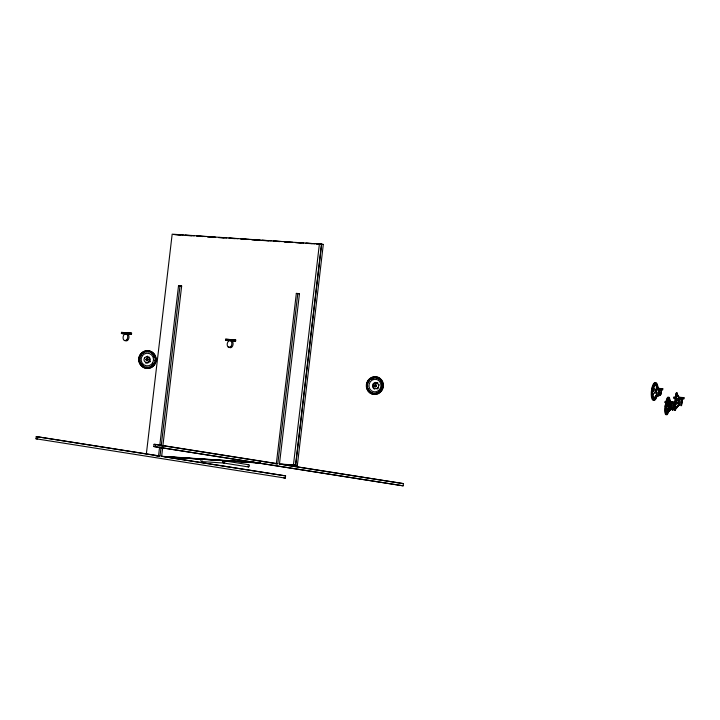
<?xml version="1.0" encoding="UTF-8"?>
<svg xmlns="http://www.w3.org/2000/svg" width="720" height="720" viewBox="0 0 720 720"><rect width="100%" height="100%" fill="white"/><g stroke="black" fill="none" stroke-linecap="round" stroke-linejoin="round"><path stroke-width="1.08" d="M666.099 414.054L665.946 414.171M675.846 400.995L675.756 401.634L675.837 400.95M676.413 393.075L676.323 393.705L676.404 393.03M677.268 393.489L677.277 393.129M678.726 403.983L678.825 405.171A4.005 0.549 -51.5 0 1 675.711 408.609A7.785 0.486 -83.5 0 1 675.27 408.204L675.441 405.225A7.785 0.486 -83.5 0 1 676.35 397.503L676.836 394.83A7.785 0.486 -83.5 0 1 677.286 395.235A4.005 0.738 65.6 0 1 678.978 397.845M677.232 396.549L677.286 395.235M675.594 404.586L675.54 408.024L676.008 406.413M678.645 404.397L678.771 403.371M681.102 404.676L681.264 402.984M681.192 403.758L681.129 405.837L681.39 404.937M681.921 400.725L681.516 405.522L682.263 399.204L681.705 402.201M675.333 409.914L675.324 410.013M675.738 403.029L675.918 401.391M681.237 403.056L681.336 402.138M285.327 478.098L36 438.786L36.261 436.581L160.011 456.021L180.009 285.777L181.656 286.038L161.658 456.282L285.588 475.884L285.327 478.098L283.86 477.999M37.728 436.671L37.476 438.885L36 438.786M125.946 333.891L121.392 333.477L121.527 332.37L131.598 333.153L131.472 334.251L127.053 333.963A3.492 2.304 -81 0 1 128.763 338.472A3.492 2.304 -81 0 1 125.136 340.344M122.634 333.675L122.76 332.568L131.598 333.153M121.392 333.477L130.23 334.062L130.356 332.955M146.925 360.693A1.116 1.089 84 0 1 146.178 358.911A1.116 1.089 84 0 1 148.059 359.154A1.116 1.089 84 0 1 146.925 360.693L147.447 356.274C146.511 357.183 148.14 357.381 147.447 356.274M146.331 454.149L172.17 234.171L321.489 244.161L295.515 465.255L281.52 464.337M153.801 446.517L154.062 444.312L155.529 444.402L277.803 463.752L297.81 293.508L299.457 293.769L279.459 464.013L403.389 483.615L403.128 485.829L153.801 446.517L403.128 485.829M155.268 446.616L155.529 444.402M36.261 436.581L158.535 455.922L159.579 447.021M159.84 444.798L178.533 285.678L180.009 285.777M228.96 340.65L225.513 340.308L225.639 339.21L235.719 339.984L235.584 341.091L231.165 340.794A3.492 2.304 -81 0 1 232.992 344.862A3.492 2.304 -81 0 1 229.77 347.562M225.513 340.308L234.351 340.893L234.477 339.786M154.062 444.312L276.336 463.653L296.334 293.409L297.81 293.508M279.459 464.013L293.445 464.931L319.419 243.837M281.691 464.364L295.677 465.282L321.651 244.188L323.307 244.449L297.333 465.543L283.338 464.625M375.3 386.82L375.822 382.401C376.488 383.499 374.913 383.328 375.822 382.401M656.172 396.252L656.478 393.66M661.536 388.512L661.41 389.619L662.643 389.817L662.778 388.71L656.01 388.152M669.618 402.993L665.073 402.579L665.199 401.472L675.27 402.255M666.306 402.777L666.441 401.67L673.065 402.102M669.285 404.604L669.078 406.332L666.774 406.179A3.492 2.304 -81 0 0 668.673 409.797M675.036 398.241L673.794 398.052L673.929 396.945L676.134 397.089M665.073 402.579L673.902 403.164L674.037 402.057M678.213 398.34L682.632 398.628L682.758 397.521L684 397.719L683.874 398.826L679.455 398.538L679.104 400.527M669.204 399.366L670.545 401.895L669.222 399.555M674.532 410.247A8.865 0.558 -83.5 0 1 674.892 401.175L674.946 401.202A7.785 0.486 -83.5 0 0 674.406 408.978M681.354 402.156L681.57 400.41M681.624 403.407L681.723 402.489M679.23 399.429L678.699 403.641A4.005 2.304 -70 0 0 675.441 405.225M681.462 401.346L681.687 399.708M681.507 404.235L681.615 403.299M676.548 397.026L677.016 395.415L677.097 396.423M675.711 408.609L675.954 407.466M681.669 399.978L681.948 398.817L681.993 399.375M655.245 383.373L655.236 382.842L655.056 383.409M148.212 351.063L148.761 351.495L148.095 351.018M667.377 400.662L667.854 399.402M666.945 413.73A7.785 1.539 -82.8 0 0 667.845 412.605L668.313 411.345M656.865 395.523A4.005 0.855 -70.1 0 0 656.676 395.91L655.461 398.511A7.785 2.484 -84.2 0 1 653.031 397.89L652.482 394.83A7.785 2.484 -84.2 0 1 653.382 387.108L654.606 384.516A7.785 2.484 -84.2 0 1 657.027 385.137L658.422 388.467M657.018 395.1A3.537 1.125 -84.2 0 1 656.793 394.677L656.541 393.291A3.537 1.125 -84.2 0 1 656.955 389.781L657.504 388.602A3.537 1.125 -84.2 0 1 658.386 388.467M139.14 358.299L139.221 358.794M139.527 358.74C140.094 357.3 138.717 359.721 139.455 358.164M666.153 406.521L666.252 405.927M155.403 360.279L155.565 360.918L155.304 360.252M655.767 397.935L657.063 396.054M667.782 412.47L669.51 410.67L667.746 412.794M378.549 387.873L377.172 389.034M148.536 350.928L147.969 351.342L148.527 351.63M155.16 360.369L155.952 360.522L155.16 360.792M667.845 412.605L670.599 409.356A3.537 0.702 -82.8 0 1 669.888 409.428A4.005 1.404 -48.7 0 1 668.466 411.183M370.431 379.611L372.096 378.531A7.785 7.371 -75.6 0 1 373.959 377.946M374.553 382.617L373.185 383.769A3.537 3.348 -75.6 0 0 372.528 385.479M379.53 391.59L377.865 392.661A7.785 7.371 -75.6 0 1 376.002 393.246M146.493 367.443L146.763 368.073L146.493 367.479M142.623 353.412L144.333 352.377M150.327 366.714L153.432 364.239A4.005 3.618 -46.6 0 0 152.901 363.096M148.437 351.63L148.446 350.928M146.583 367.443L146.025 367.776L146.511 368.145M654.012 400.122L654.102 399.42L654.012 400.122A8.865 2.826 -84.2 0 1 651.591 389.592A8.865 2.826 -84.2 0 1 656.469 384.183M146.331 368.163L146.637 367.587M174.24 234.495L183.33 235.107M185.391 235.233L194.319 235.818M196.551 235.962L205.47 236.547M207.702 236.691L215.676 237.231M218.862 237.429L226.836 237.969M228.897 238.086L237.987 238.698M241.164 238.887L249.138 239.427M251.208 239.553L260.136 240.138M262.359 240.282L271.287 240.867M273.519 241.011L281.493 241.551M284.67 241.749L292.644 242.28M295.83 242.478L303.804 243.018M305.865 243.135L314.955 243.747M317.025 243.864L321.651 244.188M180.513 235.08L174.402 234.522M184.977 235.368L191.673 235.809M197.253 236.178L202.824 236.538M207.288 236.835L213.984 237.276M218.448 237.564L224.019 237.933M229.599 238.302L235.179 238.662M240.759 239.031L246.33 239.4M251.91 239.76L257.49 240.129M261.954 240.426L268.641 240.858M273.105 241.155L279.801 241.596M284.256 241.884L289.836 242.253M295.416 242.622L300.996 242.982M306.567 243.351L312.147 243.72M316.611 244.008L323.307 244.449M181.656 286.038L178.533 285.678M299.457 293.769L296.334 293.409M235.719 339.984L225.639 339.21M657.252 388.35L662.778 388.71M662.643 389.817L656.991 389.331A3.492 2.304 -81 0 1 658.818 393.39A3.492 2.304 -81 0 1 655.596 396.099M657.351 392.841L658.89 392.94M678.339 397.233L682.758 397.521M678.474 397.359L684 397.719M673.794 398.052L676.008 398.196M671.832 403.137L675.144 403.353L673.902 403.164M158.535 455.922L160.011 456.021M276.336 463.653L277.803 463.752M155.88 455.904L159.111 456.111M161.658 456.282L255.618 462.447M257.85 462.591L260.091 462.744M274.635 463.698L276.867 463.842M163.728 456.606L259.92 462.924M163.89 456.633L260.082 462.951M165.546 456.894L260.622 463.131M201.573 461.574L223.659 463.023L248.463 466.947M285.588 475.884L169.578 457.668M403.389 483.615L288.477 465.579M374.382 385.614L376.479 385.83M145.971 359.451L148.14 359.721M682.632 398.628L683.874 398.826M665.199 401.472L666.441 401.67M234.351 340.893L235.584 341.091M121.527 332.37L122.76 332.568M130.23 334.062L131.472 334.251M293.445 464.931L295.515 465.255M295.677 465.282L297.333 465.543M223.938 460.818L248.724 464.742M224.748 462.222L222.597 461.988M151.902 353.34L154.341 356.517A4.005 3.699 70 0 1 153.855 357.246M148.842 356.787L149.949 358.227A3.537 3.465 84 0 1 149.535 361.737L148.122 362.862A3.537 3.465 84 0 1 145.476 362.88M140.319 362.574L142.758 365.751A4.005 2.988 40.9 0 0 143.127 365.67M380.817 380.664L381.789 382.383A7.785 7.371 -75.6 0 1 380.889 390.105M369.153 390.528L368.172 388.809A4.005 3.762 47.8 0 1 368.415 388.449M669.132 398.502A7.785 1.539 -82.8 0 1 669.42 399.231L670.743 402.021M671.13 402.858L671.427 404.532A3.537 0.702 -82.8 0 1 671.013 408.042M657.027 385.137L657.387 386.487M669.42 399.231L669.663 402.003A7.785 1.539 -82.8 0 1 669.42 405.837M666.099 411.579L666.279 412.776M202.347 461.133A1.116 0.837 -86.2 0 1 201.123 461.304A1.116 0.837 -86.2 0 1 201.15 459.657A1.116 0.837 -86.2 0 1 202.374 459.783M224.433 462.582A1.116 0.837 -86.2 0 1 223.209 462.753A1.116 0.837 -86.2 0 1 223.236 461.106A1.116 0.837 -86.2 0 1 224.46 461.232M248.535 464.76A1.116 0.738 -81 0 1 249.345 465.606A1.116 0.738 -81 0 1 248.661 466.929A1.116 0.738 -81 0 1 247.851 466.083M223.38 461.106A1.116 0.738 -81 0 1 224.424 461.178A1.116 0.738 -81 0 1 224.235 462.735A1.116 0.738 -81 0 1 223.2 462.672M229.257 347.184A3.492 2.304 -81 0 1 228.843 346.599M659.736 390.645A3.492 2.304 -81 0 1 659.403 395.217A3.492 2.304 -81 0 1 656.316 395.91M677.601 398.421A3.492 2.304 -81 0 1 680.148 401.499A3.492 2.304 -81 0 1 677.403 405.261M680.553 399.078A3.492 2.304 -81 0 0 679.455 398.538L679.545 399.096A4.005 0.738 65.6 0 0 679.365 398.673M679.851 405.072A3.492 2.304 -81 0 1 678.06 405.297M670.068 403.029A3.492 2.304 -81 0 1 671.382 406.485A3.492 2.304 -81 0 1 669.285 409.716M666.774 406.179A3.492 2.304 -81 0 1 669.483 402.867M671.31 403.227A3.492 2.304 -81 0 1 672.444 407.574A3.492 2.304 -81 0 1 669.33 409.833M659.862 389.16A3.177 1.017 -84.2 0 1 661.077 390.663M661.032 392.274A3.177 1.017 -84.2 0 1 660.708 393.822M660.474 394.434A3.177 1.017 -84.2 0 1 659.421 395.001M658.989 393.381A3.177 1.017 -84.2 0 1 659.601 389.61M656.262 385.551A6.354 2.025 -84.2 0 1 656.667 386.307M655.911 396.324A6.354 2.025 -84.2 0 1 654.831 397.728M653.805 397.467A6.354 2.025 -84.2 0 1 652.95 394.227M653.049 391.005A6.354 2.025 -84.2 0 1 655.776 385.2M659.844 388.836A3.537 1.125 -84.2 0 1 661.194 390.51M661.14 392.301A3.537 1.125 -84.2 0 1 659.232 395.154A3.537 1.125 -84.2 0 1 659.547 389.34M656.946 394.164A2.862 0.909 -84.2 0 1 656.748 393.039M657.288 389.646A2.862 0.909 -84.2 0 1 657.774 389.007M656.955 389.781A4.005 2.97 75 0 1 653.382 387.108M652.482 394.83A4.005 3.051 -67.2 0 1 656.541 393.291M656.793 394.677A4.005 1.962 -48.8 0 1 653.031 397.89M656.901 396.531A8.865 2.826 -84.2 0 1 652.455 397.809A8.865 2.826 -84.2 0 1 654.039 384.336A8.865 2.826 -84.2 0 1 657.936 387.747M654.606 384.516A4.005 1.773 60 0 1 657.504 388.602M651.843 396.441A7.785 2.484 -84.2 0 1 651.771 390.807M652.086 388.827A7.785 2.484 -84.2 0 1 652.554 387.027M653.769 384.426A7.785 2.484 -84.2 0 1 654.444 383.805M679.113 400.131A4.005 2.223 80 0 1 676.35 397.503M678.627 404.991A4.005 1.152 -51.6 0 1 675.27 408.204M676.197 406.53A8.865 0.558 -83.5 0 1 675.135 408.672A8.865 0.558 -83.5 0 1 676.548 395.73A8.865 0.558 -83.5 0 1 677.358 395.847M676.836 394.83A4.005 0.963 63.8 0 1 679.338 398.907M675.207 399.231A7.785 0.486 -83.5 0 1 676.404 395.136M675.072 407.367A7.785 0.486 -83.5 0 1 674.838 408.51M674.892 401.175A8.865 0.558 -83.5 0 1 676.521 393.264M673.542 403.668A3.177 0.63 -82.8 0 1 673.938 407.043A3.177 0.63 -82.8 0 1 672.714 409.464M667.845 411.399A6.354 1.251 -82.8 0 1 666.369 409.275A6.354 1.251 -82.8 0 1 667.845 400.608A6.354 1.251 -82.8 0 1 669.33 402.732M669.276 404.244A6.354 1.251 -82.8 0 1 669.132 405.873M668.583 409.041A6.354 1.251 -82.8 0 1 668.232 410.364M673.533 403.596A3.177 0.63 -82.8 0 1 673.461 407.808A3.177 0.63 -82.8 0 1 672.363 409.428M673.596 403.245A3.537 0.702 -82.8 0 1 673.416 408.348A3.537 0.702 -82.8 0 1 672.21 409.194M671.247 404.334A2.862 0.567 -82.8 0 1 671.076 407.061M671.427 404.532A4.005 1.323 82.7 0 1 669.663 402.003M671.184 402.939A3.537 0.702 -82.8 0 1 671.31 403.272M668.385 397.575A8.865 1.746 -82.8 0 1 669.636 405.837A8.865 1.746 -82.8 0 1 666.387 414.558M669.132 407.844A7.785 1.539 -82.8 0 1 668.754 409.725A4.005 1.404 -71.1 0 1 670.887 407.925M668.142 411.498A4.005 1.404 -48.7 0 1 667.818 411.786M669.132 400.581A4.005 1.584 63.8 0 1 670.077 402.093M667.53 403.443A4.005 2.718 82.3 0 1 667.107 402.696M155.934 358.344A8.865 8.676 84 0 1 144.351 367.866A8.865 8.676 84 0 1 141.597 352.908A8.865 8.676 84 0 1 155.799 357.588M149.976 361.701A4.005 3.618 -46.6 0 1 150.408 361.71M375.894 377.874A7.785 7.371 -75.6 0 1 379.44 379.287M372.204 392.859A7.785 7.371 -75.6 0 1 370.53 391.905M367.659 386.874A7.785 7.371 -75.6 0 1 367.641 384.849M368.127 382.878A7.785 7.371 -75.6 0 1 369.081 381.087M381.789 382.383A4.005 2.529 82.9 0 1 381.672 382.779M372.096 378.531A4.005 3.51 14.2 0 1 372.906 378.963M377.127 382.518A3.537 3.348 -75.6 0 1 377.892 382.95M378.963 384.363A3.537 3.348 -75.6 0 1 379.197 385.245M374.607 389.124A3.537 3.348 -75.6 0 1 373.842 388.692L372.771 387.279A3.537 3.348 -75.6 0 1 372.537 386.406M375.354 377.235L376.02 377.316L375.354 377.235M382.23 386.298L383.166 386.442L382.23 386.298M382.509 386.37L382.527 386.28M665.235 406.179L665.352 405.729L665.235 406.179M667.881 397.737L667.89 397.647M668.583 405.819L668.709 405.378L668.583 405.819M669.447 405.927L669.564 405.486L669.447 405.927M651.492 390.744L651.492 390.744M652.32 390.834L652.32 390.834M655.884 383.238L655.884 383.238M656.631 396.108L654.786 398.412A1.575 0.567 -48.1 0 1 655.326 397.125A1.575 0.567 -48.1 0 1 656.631 396.108M653.112 399.654L653.112 399.654M657.675 387.252L657.666 387.342A1.575 0.486 60.1 0 1 656.631 385.983A1.575 0.486 60.1 0 1 656.388 384.723L657.675 387.252M366.552 384.615L367.452 384.921L366.552 384.615M373.428 393.669L374.058 393.912L373.428 393.669M676.116 408.501L677.988 406.359L676.116 408.501M679.014 397.593L677.664 394.938L679.014 397.593M230.868 346.617A3.492 2.304 -81 0 0 230.517 340.758A3.492 2.304 -81 0 0 227.196 344.817A3.492 2.304 -81 0 0 230.868 346.617M126.747 339.786A3.492 2.304 -81 0 0 126.396 333.927A3.492 2.304 -81 0 0 123.075 337.977A3.492 2.304 -81 0 0 126.747 339.786M661.041 393.849A3.177 1.017 -84.2 0 0 660.744 388.899A3.177 1.017 -84.2 0 0 659.322 393.408A3.177 1.017 -84.2 0 0 661.041 393.849M655.767 391.374A1.575 1.233 86.6 0 0 653.436 391.014A1.575 1.251 -79.8 0 0 655.767 391.374M677.421 400.527A1.575 0.945 89.5 0 0 676.467 401.427A1.575 0.954 -80 0 0 677.169 402.633A1.575 0.954 -80 0 0 678.249 401.742A1.575 0.945 89.5 0 0 677.421 400.527M667.458 411.237A7.785 1.539 -82.8 0 0 668.268 398.394A7.785 1.539 -82.8 0 0 665.235 408.051A7.785 1.539 -82.8 0 0 667.458 411.237M667.521 411.993A8.865 1.746 -82.8 0 0 668.448 397.368A8.865 1.746 -82.8 0 0 665.001 408.366A8.865 1.746 -82.8 0 0 667.521 411.993M670.419 405A1.575 0.594 -88.9 0 0 669.807 405.927A1.575 0.603 -79.9 0 0 670.167 407.106A1.575 0.603 -79.9 0 0 670.923 406.188A1.575 0.594 -88.9 0 0 670.419 405M142.353 355.716A6.354 6.228 84 0 0 146.592 365.85A6.354 6.228 84 0 0 153.054 357.075A6.354 6.228 84 0 0 142.353 355.716M144.549 357.921A2.862 2.808 84 0 0 146.457 362.493A2.862 2.808 84 0 0 149.373 358.533A2.862 2.808 84 0 0 144.549 357.921M141.408 354.834A7.785 7.623 84 0 0 146.601 367.254A7.785 7.623 84 0 0 154.521 356.499A7.785 7.623 84 0 0 141.408 354.834M140.58 354.204A8.865 8.676 84 0 0 146.493 368.343A8.865 8.676 84 0 0 155.502 356.094A8.865 8.676 84 0 0 140.58 354.204M378.693 390.483A6.354 6.021 -75.6 0 0 377.253 379.665A6.354 6.021 -75.6 0 0 369 386.64A6.354 6.021 -75.6 0 0 378.693 390.483M377.568 388.062A2.862 2.709 -75.6 0 0 376.92 383.184A2.862 2.709 -75.6 0 0 373.194 386.334A2.862 2.709 -75.6 0 0 377.568 388.062M380.178 392.436A8.865 8.388 -75.6 0 0 378.153 377.343A8.865 8.388 -75.6 0 0 366.66 387.063A8.865 8.388 -75.6 0 0 380.178 392.436M379.251 391.518A7.785 7.371 -75.6 0 0 377.487 378.261A7.785 7.371 -75.6 0 0 367.38 386.802A7.785 7.371 -75.6 0 0 379.251 391.518M379.899 392.364A8.865 8.388 -75.6 0 0 377.883 377.271A8.865 8.388 -75.6 0 0 366.381 387A8.865 8.388 -75.6 0 0 379.899 392.364M376.083 386.577A1.116 1.053 -75.6 0 0 375.831 384.678A1.116 1.053 -75.6 0 0 374.382 385.902A1.116 1.053 -75.6 0 0 376.083 386.577"/></g></svg>
